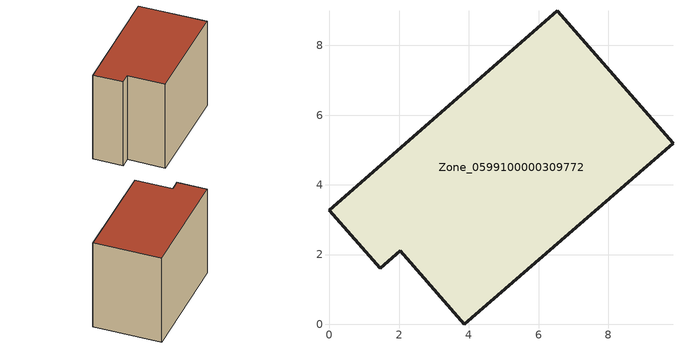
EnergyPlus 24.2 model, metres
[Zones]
Zone_0599100000309772
 floor ground (C_G): 2.03,2.12 1.46,1.61 0,3.27 6.53,8.99 9.85,5.19 3.87,0 z0
 wall outside (C_F): 6.53,8.99 0,3.27 1.46,1.61 2.03,2.12 3.87,0 9.85,5.19 6.53,8.99 z0:7.05
 roof outside (C_R): 3.87,0 9.85,5.19 6.53,8.99 0,3.27 1.46,1.61 2.03,2.12 z7.05
[BUILDING]
Pand.0599100000309772: North Axis=0; Terrain=City; Loads Convergence Tolerance Value=0.04; Temperature Convergence Tolerance Value=0.4; Solar Distribution=FullExterior; Maximum Number of Warmup Days=25; Minimum Number of Warmup Days=1
[Site:Location]
Rotterdam.The.Hague.AP_ZH_NLD Design_Conditions: Latitude=51.96; Longitude=4.45; Time Zone=1; Elevation=-4.5
[SITE:GROUNDTEMPERATURE:BUILDINGSURFACE]
18, 18, 18, 18, 18, 18, 18, 18, 18, 18, 18, 18
[MATERIAL] Thermal Absorptance=0.9; Solar Absorptance=0.7; Visible Absorptance=0.7
Name | Roughness | Thickness | Conductivity | Density | Specific Heat
G.TI.1946 | MediumSmooth | 0.15 | 1 | 540 | 1210
F.TI.1946 | Rough | 0.3 | 0.857143 | 1920 | 840
R.TI.1946 | MediumRough | 0.2 | 0.1 | 1500 | 1000
[CONSTRUCTION]
C_G: G.TI.1946
C_F: F.TI.1946
C_R: R.TI.1946
[ZONE]
Zone_0599100000309772: Type=1; Multiplier=1; Ceiling Height=Autocalculate; Volume=Autocalculate; Floor Area=autocalculate; Part of Total Floor Area=Yes
[ZONEINFILTRATION:DESIGNFLOWRATE]
Infil_Zone_0599100000309772: Zone or ZoneList or Space or SpaceList=Zone_0599100000309772; Schedule=AlwaysOn; Design Flow Rate Calculation Method=Flow/Area; Flow Rate per Floor Area=0.003; Constant Term Coefficient=1; Temperature Term Coefficient=0; Velocity Term Coefficient=0; Velocity Squared Term Coefficient=0
[HVACTEMPLATE:ZONE:IDEALLOADSAIRSYSTEM]
Zone_0599100000309772: Maximum Heating Supply Air Temperature=50; Minimum Cooling Supply Air Temperature=13; Maximum Heating Supply Air Humidity Ratio=0.0156; Minimum Cooling Supply Air Humidity Ratio=0.0077; Heating Limit=NoLimit; Cooling Limit=NoLimit; Dehumidification Control Type=ConstantSensibleHeatRatio; Cooling Sensible Heat Ratio=0.7; Dehumidification Setpoint=60; Humidification Control Type=None; Humidification Setpoint=30; Outdoor Air Method=None; Outdoor Air Flow Rate per Person=0.00944; Outdoor Air Flow Rate per Zone Floor Area=0; Outdoor Air Flow Rate per Zone=0; Demand Controlled Ventilation Type=None; Outdoor Air Economizer Type=NoEconomizer; Heat Recovery Type=None; Sensible Heat Recovery Effectiveness=0.7; Latent Heat Recovery Effectiveness=0.65
[ZONECONTROL:THERMOSTAT]
ThermostatControl_Zone_0599100000309772: Zone or ZoneList=Zone_0599100000309772; Control Type Schedule=DualSetpointControlType; Control 1=Thermostat_Zone_0599100000309772; Temperature Difference Between Cutout And Setpoint=0
[THERMOSTATSETPOINT:DUALSETPOINT]
Thermostat_Zone_0599100000309772: Heating Setpoint Temperature Schedule=HeatingSetpoint_Zone_0599100000309772; Cooling Setpoint Temperature Schedule=CoolingSetpoint_Zone_0599100000309772
[SCHEDULE:COMPACT]
HeatingSetpoint_Zone_0599100000309772: Through: 12/31, For: AllDays, Until: 24:00, 21
CoolingSetpoint_Zone_0599100000309772: Through: 12/31, For: AllDays, Until: 24:00, 24
DualSetpointControlType: Through: 12/31, For: AllDays, Until: 24:00, 4
AlwaysOn: Through: 12/31, For: AllDays, Until: 24:00, 1
